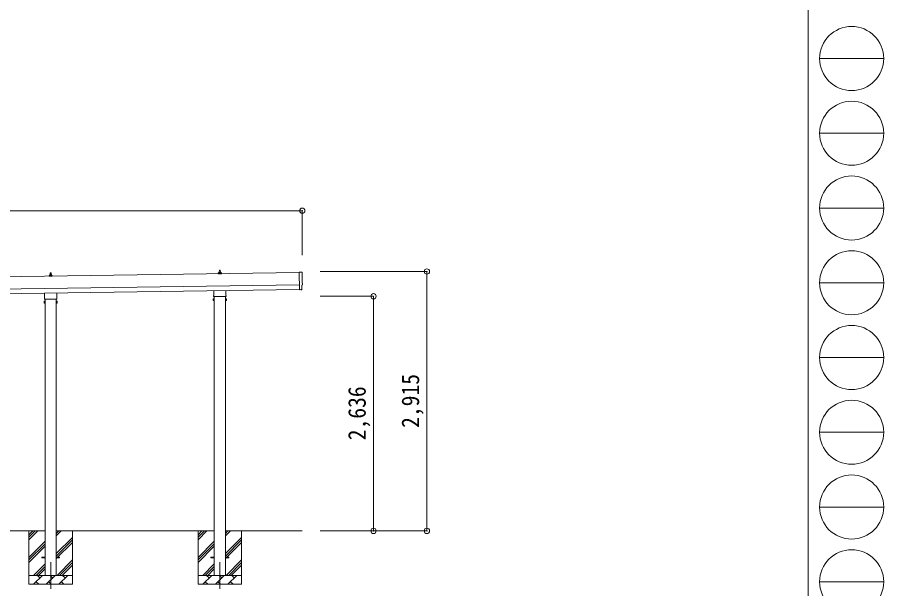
# Model space of a CAD drawing. Units: millimetres at full size, sheet at 1:60. Extents: x -16864 to 16864, y -11640 to 11640.
# Drawn here: x 7132 to 16864, y -8058 to -1637 of the extents above; entities that cross this region are included whole.
import ezdxf
from ezdxf.enums import TextEntityAlignment as Align

# ---------------------------------------------------------------- set-up
doc = ezdxf.new("R2010")
doc.units = ezdxf.units.MM
doc.header["$LTSCALE"] = 60
doc.header["$PDMODE"] = 32
doc.header["$PDSIZE"] = 60
doc.linetypes.add('CHAIN1', pattern=[8, 5, -1, 1, -1])
for name, color, linetype, lineweight in [('0-1_Defpoints', 7, 'CHAIN1', 9), ('0-2_TEXT1', 4, 'Continuous', 9), ('0-3_SHAPE', 7, 'Continuous', 9), ('0-8_TABLE1', 6, 'Continuous', 9), ('F-0', 7, 'Continuous', 9)]:
    doc.layers.add(name, color=color, linetype=linetype, lineweight=lineweight)
doc.styles.add('ＭＳ ゴシック', font='')
doc.styles.get('ＭＳ ゴシック').set_extended_font_data('MS Gothic')

msp = doc.modelspace()

# ---------------------------------------------------------------- linework, layer by layer
at = {"layer": '0-1_Defpoints'}
for p, q in [((7506.94, -7758.15), (7506.94, -8107.15)), ((9406.94, -7758.15), (9406.94, -8107.15))]:
    msp.add_line(p, q, dxfattribs=at)
at = {"layer": '0-2_TEXT1'}
for p, q in [((10297.62, -4504.74), (4692, -4584.82)), ((7489, -4547.25), (7489, -4539.54)), ((7525.5, -4547.25), (7489, -4547.25)), ((7489.38, -4538.75), (7525.11, -4538.75)), ((7489.76, -4538.57), (7496.48, -4536.94)), ((7496.86, -4536.75), (7517.63, -4536.75)), ((7497.25, -4535.97), (7497.25, -4531.75)), ((7498.25, -4531.75), (7516.25, -4531.75)), ((7501.25, -4531.75), (7501.97, -4508.23)), ((7502.97, -4507.25), (7511.52, -4507.25)), ((7512.52, -4508.23), (7513.25, -4531.75)), ((7517.25, -4535.97), (7517.25, -4531.75)), ((7524.73, -4538.57), (7518.01, -4536.94)), ((7525.5, -4547.25), (7525.5, -4539.54)), ((9389, -4518.11), (9389, -4510.4)), ((9425.5, -4518.11), (9389, -4518.11)), ((9389.38, -4509.61), (9425.11, -4509.61)), ((9389.76, -4509.42), (9396.48, -4507.79)), ((9396.86, -4507.61), (9417.63, -4507.61)), ((9397.25, -4506.82), (9397.25, -4502.61)), ((9398.25, -4502.61), (9416.25, -4502.61)), ((9401.25, -4502.61), (9401.97, -4479.08)), ((9402.97, -4478.11), (9411.52, -4478.11)), ((9412.52, -4479.08), (9413.25, -4502.61)), ((9417.25, -4506.82), (9417.25, -4502.61)), ((9424.73, -4509.42), (9418.01, -4507.79)), ((9425.5, -4518.11), (9425.5, -4510.4)), ((10297.55, -4499.65), (10300.39, -4698.49)), ((10329.23, -4500.85), (10297.55, -4499.65)), ((4694, -4724.8), (10299.62, -4644.72)), ((4694.72, -4774.8), (10300.34, -4694.72)), ((7438.64, -4791.24), (7438.64, -4735.6)), ((7575.24, -4733.65), (7575.24, -4791.24)), ((9336.94, -4770.87), (9336.94, -4765.37)), ((9338.64, -4762.1), (9338.64, -4708.46)), ((9475.24, -4706.5), (9475.24, -4762.1)), ((9476.94, -4765.37), (9476.94, -4770.87)), ((10318.6, -4697.32), (10300.39, -4698.49)), ((10319.28, -4697.94), (10318.6, -4697.32)), ((10320.02, -4698.21), (10326.94, -4697.74)), ((7432.94, -4829.51), (7433.7, -4828.2)), ((7432.94, -4829.51), (7432.94, -4846.51)), ((7432.94, -4846.51), (7433.7, -4847.83)), ((7439.94, -4833.1), (7433.7, -4833.1)), ((7439.94, -4842.92), (7433.7, -4842.92)), ((7439.94, -4847.83), (7433.7, -4847.83)), ((7436.94, -4800.01), (7436.94, -4794.51)), ((7574.88, -4803.51), (7439, -4803.51)), ((7442.44, -4847.21), (7439.94, -4847.21)), ((7444.44, -4803.51), (7444.44, -7908.15)), ((7569.44, -7908.15), (7569.44, -4803.51)), ((7571.44, -4847.21), (7573.94, -4847.21)), ((7573.94, -4833.1), (7580.18, -4833.1)), ((7573.94, -4842.92), (7580.18, -4842.92)), ((7573.94, -4847.83), (7580.18, -4847.83)), ((7576.94, -4794.51), (7576.94, -4800.01)), ((7580.94, -4829.51), (7580.18, -4828.2)), ((7580.94, -4846.51), (7580.18, -4847.83)), ((7580.94, -4829.51), (7580.94, -4846.51)), ((9332.94, -4800.37), (9333.7, -4799.05)), ((9332.94, -4800.37), (9332.94, -4817.37)), ((9332.94, -4817.37), (9333.7, -4818.68)), ((9339.94, -4803.96), (9333.7, -4803.96)), ((9339.94, -4813.78), (9333.7, -4813.78)), ((9339.94, -4818.68), (9333.7, -4818.68)), ((9474.88, -4774.37), (9339, -4774.37)), ((9342.44, -4818.07), (9339.94, -4818.07)), ((9344.44, -4774.37), (9344.44, -7908.15)), ((9469.44, -7908.15), (9469.44, -4774.37)), ((9471.44, -4818.07), (9473.94, -4818.07)), ((9473.94, -4803.96), (9480.18, -4803.96)), ((9473.94, -4813.78), (9480.18, -4813.78)), ((9473.94, -4818.68), (9480.18, -4818.68)), ((9480.94, -4800.37), (9480.18, -4799.05)), ((9480.94, -4817.37), (9480.18, -4818.68)), ((9480.94, -4800.37), (9480.94, -4817.37)), ((7406.94, -7703.65), (7444.44, -7703.65)), ((7406.94, -7712.65), (7406.94, -7703.65)), ((7406.94, -7703.65), (7444.44, -7703.65)), ((7406.94, -7712.65), (7406.94, -7703.65)), ((7406.94, -7712.65), (7444.44, -7712.65)), ((7406.94, -7712.65), (7444.44, -7712.65)), ((7569.44, -7703.65), (7606.94, -7703.65)), ((7569.44, -7703.65), (7606.94, -7703.65)), ((7569.44, -7712.65), (7606.94, -7712.65)), ((7569.44, -7712.65), (7606.94, -7712.65)), ((7606.94, -7712.65), (7606.94, -7703.65)), ((7606.94, -7712.65), (7606.94, -7703.65)), ((9306.94, -7703.65), (9344.44, -7703.65)), ((9306.94, -7712.65), (9306.94, -7703.65)), ((9306.94, -7703.65), (9344.44, -7703.65)), ((9306.94, -7712.65), (9306.94, -7703.65)), ((9306.94, -7712.65), (9344.44, -7712.65)), ((9306.94, -7712.65), (9344.44, -7712.65)), ((9469.44, -7703.65), (9506.94, -7703.65)), ((9469.44, -7703.65), (9506.94, -7703.65)), ((9469.44, -7712.65), (9506.94, -7712.65)), ((9469.44, -7712.65), (9506.94, -7712.65)), ((9506.94, -7712.65), (9506.94, -7703.65)), ((9506.94, -7712.65), (9506.94, -7703.65))]:
    msp.add_line(p, q, dxfattribs=at)
for points in [[(10329.73, -4694.71), (10329.06, -4647.69), (10329.66, -4647.68)], [(7439.94, -4847.83), (7439.94, -4828.2), (7433.7, -4828.2)], [(7439.94, -4847.21), (7439.94, -4828.81), (7442.44, -4828.81)], [(7573.94, -4847.21), (7573.94, -4828.81), (7571.44, -4828.81)], [(7573.94, -4847.83), (7573.94, -4828.2), (7580.18, -4828.2)], [(9339.94, -4818.68), (9339.94, -4799.05), (9333.7, -4799.05)], [(9339.94, -4818.07), (9339.94, -4799.67), (9342.44, -4799.67)], [(9473.94, -4818.07), (9473.94, -4799.67), (9471.44, -4799.67)], [(9473.94, -4818.68), (9473.94, -4799.05), (9480.18, -4799.05)]]:
    msp.add_lwpolyline(points, dxfattribs=at)
for points in [[(7442.44, -4848.51), (7442.44, -4827.51), (7444.44, -4827.51), (7444.44, -4848.51)], [(7571.44, -4848.51), (7571.44, -4827.51), (7569.44, -4827.51), (7569.44, -4848.51)], [(9342.44, -4819.37), (9342.44, -4798.37), (9344.44, -4798.37), (9344.44, -4819.37)], [(9471.44, -4819.37), (9471.44, -4798.37), (9469.44, -4798.37), (9469.44, -4819.37)]]:
    msp.add_lwpolyline(points, close=True, dxfattribs=at)
for centre, radius, start, end in [((7490, -4539.54), 1, 103.62699, 180), ((7496.25, -4535.97), 1, 283.62699, 0), ((7501.33, -4532.39), 4.13, 90, 171.17633), ((7498.25, -4532.75), 1, 90, 180), ((7502.97, -4508.25), 1, 90, 178.60509), ((7510.58, -4531.75), 4.83, 133.60282, 180), ((7503.91, -4531.75), 4.83, 0, 46.39718), ((7511.52, -4508.25), 1, 1.39491, 90), ((7513.16, -4532.39), 4.13, 8.82367, 90), ((7516.25, -4532.75), 1, 0, 90), ((7518.25, -4535.97), 1, 180, 256.37301), ((7524.5, -4539.54), 1, 0, 76.37301), ((9390, -4510.4), 1, 103.62699, 180), ((9396.25, -4506.82), 1, 283.62699, 0), ((9401.33, -4503.24), 4.13, 90, 171.17633), ((9398.25, -4503.61), 1, 90, 180), ((9402.97, -4479.11), 1, 90, 178.60509), ((9410.58, -4502.61), 4.83, 133.60282, 180), ((9403.91, -4502.61), 4.83, 0, 46.39718), ((9411.52, -4479.11), 1, 1.39491, 90), ((9413.16, -4503.24), 4.13, 8.82367, 90), ((9416.25, -4503.61), 1, 0, 90), ((9418.25, -4506.82), 1, 180, 256.37301), ((9424.5, -4510.4), 1, 0, 76.37301), ((9340.94, -4765.37), 4, 125.09963, 180), ((9472.94, -4765.37), 4, 0, 54.90037), ((10319.95, -4697.21), 1, 227.3164, 273.81435), ((7437.29, -4830.65), 4.34, 145.61575, 214.38425), ((7449.18, -4838.01), 16.24, 162.41205, 197.58795), ((7437.29, -4845.37), 4.34, 145.61575, 214.38425), ((7440.94, -4794.51), 4, 125.09963, 180), ((7440.94, -4800.01), 4, 180, 194.47751), ((7440.94, -4800.01), 4, 194.47751, 241.04498), ((7572.94, -4800.01), 4, 298.95502, 345.52249), ((7572.94, -4794.51), 4, 0, 54.90037), ((7572.94, -4800.01), 4, 345.52249, 0), ((7564.7, -4838.01), 16.24, 342.41205, 17.58795), ((7576.6, -4830.65), 4.34, 325.61575, 34.38425), ((7576.6, -4845.37), 4.34, 325.61575, 34.38425), ((9349.18, -4808.87), 16.24, 162.41205, 197.58795), ((9337.29, -4801.51), 4.34, 145.61575, 214.38425), ((9337.29, -4816.23), 4.34, 145.61575, 214.38425), ((9340.94, -4770.87), 4, 180, 194.47751), ((9340.94, -4770.87), 4, 194.47751, 241.04498), ((9472.94, -4770.87), 4, 298.95502, 345.52249), ((9472.94, -4770.87), 4, 345.52249, 0), ((9464.7, -4808.87), 16.24, 342.41205, 17.58795), ((9476.6, -4801.51), 4.34, 325.61575, 34.38425), ((9476.6, -4816.23), 4.34, 325.61575, 34.38425)]:
    msp.add_arc(centre, radius, start, end, dxfattribs=at)
for centre, major_axis, ratio, start_param, end_param in [((10329.03, -4503.84), (3, -0.04), 0.99863, 6.2683889, 7.8016218), ((15095.41, -4506.19), (-4762.89, -68.04), 0.99863, 6.268406, 6.2977043), ((10329.6, -4643.28), (4.41, -0.06), 0.99863, 4.712389, 6.2976778), ((10326.73, -4694.75), (2.21, -2.04), 0.9974, 5.5252311, 7.0411395)]:
    msp.add_ellipse(centre, major_axis=major_axis, ratio=ratio, start_param=start_param, end_param=end_param, dxfattribs=at)
at = {"layer": '0-3_SHAPE'}
for p, q in [((7444.44, -7408.15), (5669.44, -7408.15)), ((7261.94, -7408.15), (7261.94, -8008.15)), ((7261.94, -7451.63), (7305.42, -7408.15)), ((7261.94, -7479.92), (7333.71, -7408.15)), ((7261.94, -7508.2), (7361.99, -7408.15)), ((9344.44, -7408.15), (7569.44, -7408.15)), ((7569.44, -7436.98), (7598.27, -7408.15)), ((7569.44, -7465.26), (7626.55, -7408.15)), ((7569.44, -7663.25), (7751.94, -7480.75)), ((7751.94, -7408.15), (7751.94, -8008.15)), ((9161.94, -7408.15), (9161.94, -8008.15)), ((9161.94, -7451.63), (9205.42, -7408.15)), ((9161.94, -7479.92), (9233.71, -7408.15)), ((9161.94, -7508.2), (9261.99, -7408.15)), ((10332.94, -7408.15), (9469.44, -7408.15)), ((9469.44, -7436.98), (9498.27, -7408.15)), ((9469.44, -7465.26), (9526.55, -7408.15)), ((9469.44, -7663.25), (9651.94, -7480.75)), ((9651.94, -7408.15), (9651.94, -8008.15)), ((7261.94, -7706.19), (7444.44, -7523.69)), ((7261.94, -7734.48), (7444.44, -7551.98)), ((7261.94, -7762.76), (7444.44, -7580.26)), ((7569.44, -7691.54), (7751.94, -7509.04)), ((7569.44, -7719.82), (7751.94, -7537.32)), ((9161.94, -7706.19), (9344.44, -7523.69)), ((9161.94, -7734.48), (9344.44, -7551.98)), ((9161.94, -7762.76), (9344.44, -7580.26)), ((9469.44, -7691.54), (9651.94, -7509.04)), ((9469.44, -7719.82), (9651.94, -7537.32)), ((7314.54, -7908.15), (7444.44, -7778.25)), ((7579.1, -7908.15), (7751.94, -7735.31)), ((7607.38, -7908.15), (7751.94, -7763.59)), ((9214.54, -7908.15), (9344.44, -7778.25)), ((9479.1, -7908.15), (9651.94, -7735.31)), ((9507.38, -7908.15), (9651.94, -7763.59)), ((7342.82, -7908.15), (7444.44, -7806.54)), ((7371.11, -7908.15), (7444.44, -7834.82)), ((7635.67, -7908.15), (7751.94, -7791.88)), ((9242.82, -7908.15), (9344.44, -7806.54)), ((9271.11, -7908.15), (9344.44, -7834.82)), ((9535.67, -7908.15), (9651.94, -7791.88)), ((7261.94, -7908.15), (7751.94, -7908.15)), ((7315.52, -8008.15), (7415.52, -7908.15)), ((7344.07, -7979.6), (7372.63, -8008.15)), ((7386.97, -7936.71), (7358.41, -7908.15)), ((7456.94, -8008.15), (7556.94, -7908.15)), ((7485.49, -7979.6), (7514.05, -8008.15)), ((7528.39, -7936.71), (7499.83, -7908.15)), ((7598.36, -8008.15), (7698.36, -7908.15)), ((7626.92, -7979.6), (7655.47, -8008.15)), ((7669.81, -7936.71), (7641.26, -7908.15)), ((9161.94, -7908.15), (9651.94, -7908.15)), ((9215.52, -8008.15), (9315.52, -7908.15)), ((9244.07, -7979.6), (9272.63, -8008.15)), ((9286.97, -7936.71), (9258.41, -7908.15)), ((9356.94, -8008.15), (9456.94, -7908.15)), ((9385.49, -7979.6), (9414.05, -8008.15)), ((9428.39, -7936.71), (9399.83, -7908.15)), ((9498.36, -8008.15), (9598.36, -7908.15)), ((9526.92, -7979.6), (9555.47, -8008.15)), ((9569.81, -7936.71), (9541.26, -7908.15)), ((7751.94, -8008.15), (7261.94, -8008.15)), ((9651.94, -8008.15), (9161.94, -8008.15))]:
    msp.add_line(p, q, dxfattribs=at)
at = {"layer": '0-8_TABLE1'}
for p, q in [((10332.94, -3810.51), (-1016.06, -3810.51)), ((10332.94, -3810.51), (10332.94, -4310.51)), ((11732.94, -4493.55), (10532.94, -4493.55)), ((11732.94, -7408.15), (11732.94, -4493.55)), ((11132.94, -4771.87), (10532.94, -4771.87)), ((11132.94, -4771.87), (11132.94, -7408.15)), ((11732.94, -7408.15), (10532.94, -7408.15))]:
    msp.add_line(p, q, dxfattribs=at)
for p in [(10332.94, -3810.51), (11732.94, -4493.55), (11132.94, -4771.87), (11132.94, -7408.15), (11732.94, -7408.15)]:
    msp.add_point(p, dxfattribs=at)
at = {"layer": 'F-0', "color": 5, "lineweight": 5}
msp.add_line((16015.88, 11640), (16015.88, -11640), dxfattribs=at)
at = {"layer": 'F-0', "color": 4}
for p, q in [((16144.11, -2100), (16864.12, -2100)), ((16144.11, -2940), (16864.12, -2940)), ((16144.11, -3780), (16864.12, -3780)), ((16144.11, -4620), (16864.12, -4620)), ((16144.11, -5460), (16864.12, -5460)), ((16144.11, -6300), (16864.12, -6300)), ((16144.11, -7140), (16864.12, -7140)), ((16144.11, -7980), (16864.12, -7980))]:
    msp.add_line(p, q, dxfattribs=at)
for centre in [(16504.11, -2100), (16504.11, -2940), (16504.11, -3780), (16504.11, -4620), (16504.11, -5460), (16504.11, -6300), (16504.11, -7140), (16504.11, -7980)]:
    msp.add_circle(centre, 360, dxfattribs=at)

# ---------------------------------------------------------------- texts
at = {"layer": '0-8_TABLE1', "color": 7, "style": 'ＭＳ ゴシック', "width": 0.9}
for s, p in [('2,915', (11705.44, -6250.85)), ('2,636', (11105.44, -6390.01))]:
    msp.add_text(s, height=197.9, rotation=90, dxfattribs=at).set_placement(p, align=Align.BOTTOM_LEFT)

doc.saveas('drawing.dxf')
